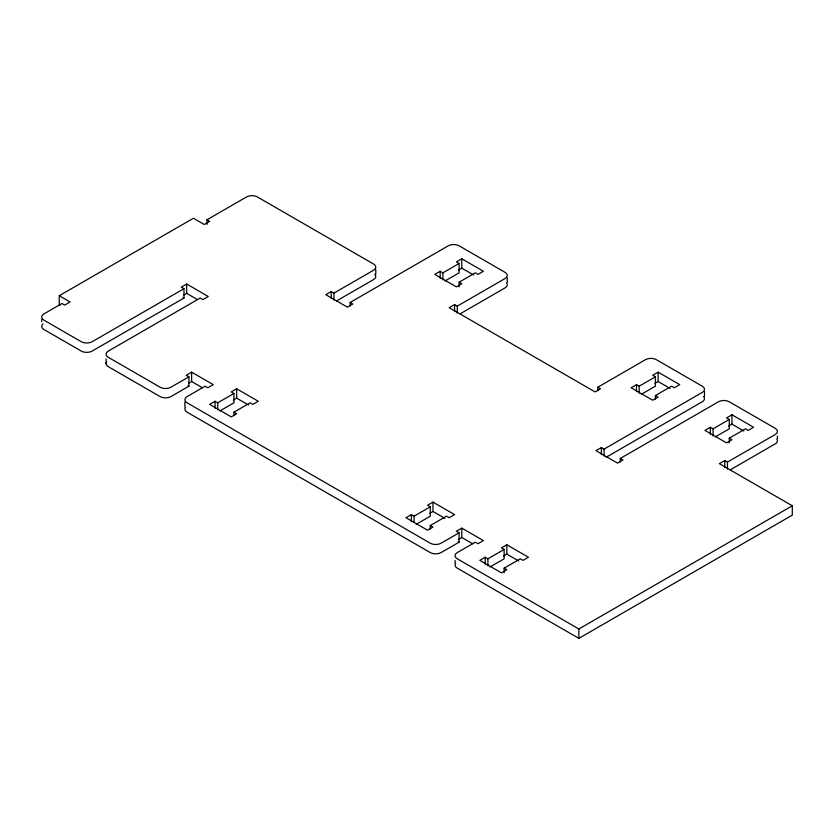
<?xml version="1.0" encoding="UTF-8"?>
<svg xmlns="http://www.w3.org/2000/svg" width="834" height="834" viewBox="0 0 834 834"><rect width="100%" height="100%" fill="white"/><g stroke="black" fill="none" stroke-linecap="round" stroke-linejoin="round"><path stroke-width="1.25" d="M59.923 305.473L59.245 305.077L59.245 295.726L193.436 218.247L204.236 224.492L209.636 221.375L206.936 219.811L206.936 224.492M206.936 219.811L246.562 196.939A7.642 4.41 0 0 1 257.372 196.939L373.538 264.003A7.642 4.41 0 0 1 373.538 270.247L333.913 293.12L331.213 291.556L325.813 294.683L347.424 307.162L352.824 304.035L350.124 302.481L350.124 305.984M106.71 361.82A7.642 4.41 0 0 0 108.326 366.689L160.107 396.588A7.642 4.41 0 0 0 170.918 396.588L188.922 386.184L188.922 376.832L170.918 387.226A7.642 4.41 0 0 1 160.107 387.226L108.326 357.327A7.642 4.41 0 0 1 108.326 351.093L200.181 298.061L202.881 299.614L208.292 296.497L186.67 284.019L181.27 287.136L183.97 288.7L183.97 298.061L92.115 351.093A7.642 4.41 0 0 1 81.305 351.093L43.941 329.513A7.642 4.41 0 0 1 43.045 323.894M183.97 288.7L92.115 341.731A7.642 4.41 0 0 1 81.305 341.731L43.941 320.162A7.642 4.41 0 0 1 43.941 313.918L61.945 303.524L64.656 305.077L70.056 301.96L59.245 295.726M183.97 294.944L186.67 293.38L197.481 299.614M185.513 407.315A7.642 4.41 0 0 0 187.129 412.184L430.271 552.567A7.642 4.41 0 0 0 441.082 552.567L459.096 542.173L459.096 532.811L441.082 543.205A7.642 4.41 0 0 1 430.271 543.205L187.129 402.822A7.642 4.41 0 0 1 187.129 396.588L205.133 386.184L207.833 387.747L213.243 384.63L191.622 372.152L186.222 375.269L188.922 376.832M188.922 383.067L191.622 381.513L202.433 387.747M336.394 301.053L373.538 279.599A7.642 4.41 0 0 0 374.82 274.344M350.124 302.481L448.285 245.811A7.642 4.41 0 0 1 459.096 245.811L505.018 272.322A7.642 4.41 0 0 1 505.018 278.566L457.293 306.12L454.593 304.556L449.182 307.683L595.08 391.907L600.48 388.79L597.78 387.226L597.78 390.739M219.905 410.933L233.958 402.822L233.958 393.471L217.747 402.822L215.036 401.269L209.636 404.386L231.247 416.864L236.658 413.747L233.958 412.184L233.958 415.697M233.958 412.184L250.158 402.822L252.869 404.386L258.269 401.269L236.658 388.79L231.247 391.907L233.958 393.471M445.043 280.954L459.096 272.843L459.096 263.481L442.885 272.843L440.185 271.279L434.775 274.407L456.396 286.886L461.796 283.758L459.096 282.205L459.096 286.886M459.096 282.205L475.307 272.843L478.007 274.407L483.407 271.279L461.796 258.801L456.396 261.928L459.096 263.481M233.416 400.018L236.658 398.152L248.542 405.011M458.554 270.039L461.796 268.162L473.681 275.022M460.274 313.751L505.018 287.918A7.642 4.41 0 0 0 506.634 283.049M597.78 387.226L645.506 359.673A7.642 4.41 0 0 1 656.316 359.673L702.238 386.184A7.642 4.41 0 0 1 702.238 392.428L604.087 449.099L601.377 447.545L595.976 450.662L617.587 463.141L622.998 460.014L620.288 458.46L620.288 461.973M416.229 524.284L430.271 516.173L430.271 506.811L414.06 516.173L411.36 514.609L405.96 517.726L427.571 530.205L432.982 527.088L430.271 525.535L430.271 529.037M430.271 525.535L446.482 516.173L449.182 517.726L454.593 514.609L432.982 502.131L427.571 505.248L430.271 506.811M641.367 394.294L655.409 386.184L655.409 376.832L639.209 386.184L636.498 384.63L631.098 387.747L652.709 400.226L658.12 397.109L655.409 395.545L655.409 399.059M655.409 395.545L671.62 386.184L674.331 387.747L679.731 384.63L658.12 372.152L652.709 375.269L655.409 376.832M429.739 513.369L432.982 511.492L444.866 518.352M654.878 383.379L658.12 381.513L670.004 388.373M455.677 563.294A7.642 4.41 0 0 0 457.293 568.163L578.869 638.354L792.3 515.131L792.3 505.769L578.869 628.992L457.293 558.801A7.642 4.41 0 0 1 457.293 552.567L475.307 542.173L478.007 543.726L483.407 540.609L461.796 528.13L456.396 531.248L459.096 532.811M458.419 539.442L461.796 537.492L472.597 543.726M606.13 457.282L702.238 401.79A7.642 4.41 0 0 0 703.521 396.525M620.288 458.46L718.449 401.79A7.642 4.41 0 0 1 729.26 401.79L775.193 428.301A7.642 4.41 0 0 1 775.193 434.545L727.456 462.099L724.756 460.535L719.356 463.662L792.3 505.769M490.069 566.922L504.122 558.801L504.122 549.45L487.911 558.801L485.211 557.248L479.811 560.365L501.422 572.843L506.822 569.726L504.122 568.163L504.122 572.843M504.122 568.163L520.333 558.801L523.033 560.365L528.433 557.248L506.822 544.769L501.422 547.886L504.122 549.45M715.207 436.933L729.26 428.822L729.26 419.46L713.049 428.822L710.349 427.258L704.949 430.386L726.56 442.864L731.96 439.737L729.26 438.184L729.26 442.864M729.26 438.184L745.471 428.822L748.171 430.386L753.571 427.258L731.96 414.779L726.56 417.907L729.26 419.46M503.58 555.997L506.822 554.13L518.706 560.99M728.718 426.018L731.96 424.141L743.845 431.011M730.438 469.74L775.193 443.897A7.642 4.41 0 0 0 776.798 439.028M183.126 297.571L183.97 298.061M188.077 385.704L188.922 386.184M458.252 541.683L459.096 542.173M777.424 436.109L777.424 438.444M731.96 414.779L731.96 424.141M727.456 462.099L727.456 469.115M724.756 460.535L724.756 467.561M713.049 428.822L713.049 435.838M710.349 427.258L710.349 434.285M704.48 391.646L704.48 396.327M658.12 372.152L658.12 381.513M639.209 386.184L639.209 393.21M636.498 384.63L636.498 391.646M604.087 449.099L604.087 456.115M601.377 447.545L601.377 454.561M578.869 628.992L578.869 638.354M507.26 277.785L507.26 282.465M506.822 544.769L506.822 554.13M487.911 558.801L487.911 565.827M485.211 557.248L485.211 564.264M461.796 258.801L461.796 268.162M461.796 528.13L461.796 537.492M457.293 306.12L457.293 313.136M455.051 560.365L455.051 562.71M454.593 304.556L454.593 311.582M442.885 272.843L442.885 279.859M440.185 271.279L440.185 278.306M432.982 502.131L432.982 511.492M414.06 516.173L414.06 522.021M411.36 514.609L411.36 521.636M375.78 269.465L375.78 274.146M333.913 293.12L333.913 300.136M331.213 291.556L331.213 298.582M236.658 388.79L236.658 398.152M217.747 402.822L217.747 409.848M215.036 401.269L215.036 408.285M191.622 372.152L191.622 381.513M186.67 284.019L186.67 293.38M184.887 402.051L184.887 406.731M106.085 358.891L106.085 363.572M41.7 319.38L41.7 321.726"/></g></svg>
